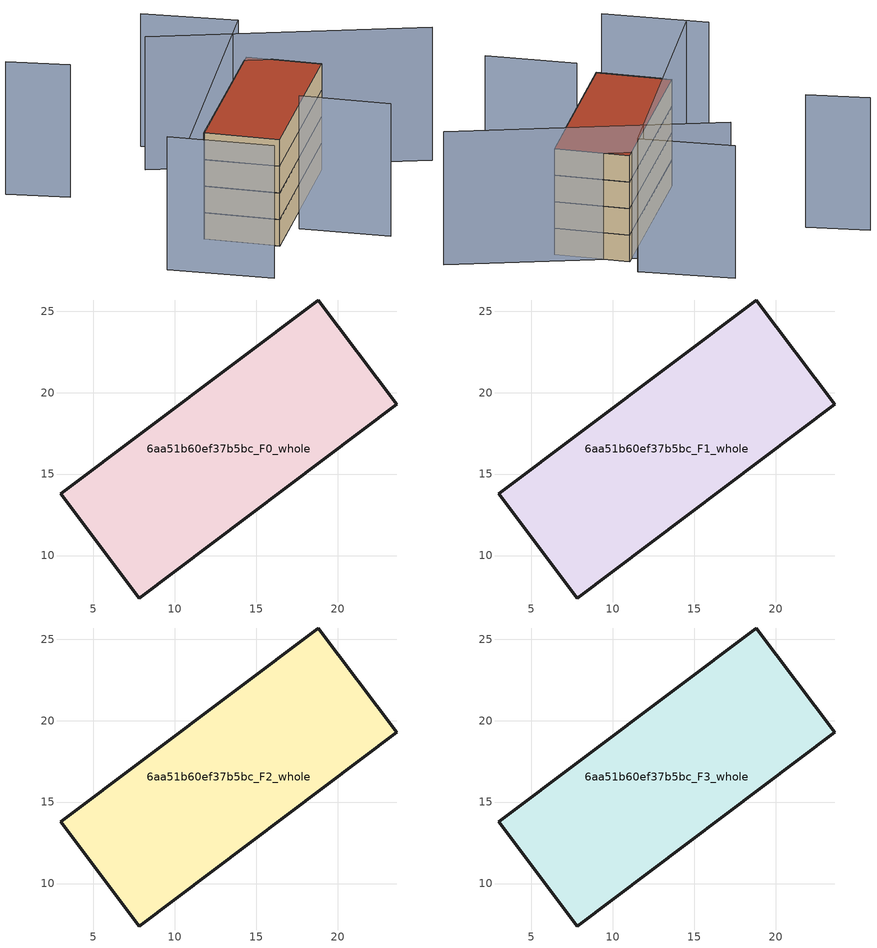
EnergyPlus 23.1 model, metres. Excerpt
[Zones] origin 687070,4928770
6aa51b60ef37b5bc_F0_whole
 floor ground (EU_floor_Construction): 23.61,19.29 18.8,25.68 2.99,13.79 7.81,7.39 z0
 wall outside (EU_wall_Construction): 2.99,13.79 18.8,25.68 23.61,19.29 7.81,7.39 2.99,13.79 z0:3
6aa51b60ef37b5bc_F1_whole
 floor to 6aa51b60ef37b5bc_F0_whole (EU_floor_Construction): 23.61,19.29 18.8,25.68 2.99,13.79 7.81,7.39 z3
 wall outside (EU_wall_Construction): 2.99,13.79 18.8,25.68 23.61,19.29 7.81,7.39 2.99,13.79 z3:6
6aa51b60ef37b5bc_F2_whole
 floor to 6aa51b60ef37b5bc_F1_whole (EU_floor_Construction): 23.61,19.29 18.8,25.68 2.99,13.79 7.81,7.39 z6
 wall outside (EU_wall_Construction): 2.99,13.79 18.8,25.68 23.61,19.29 7.81,7.39 2.99,13.79 z6:9
6aa51b60ef37b5bc_F3_whole
 floor to 6aa51b60ef37b5bc_F2_whole (EU_floor_Construction): 23.61,19.29 18.8,25.68 2.99,13.79 7.81,7.39 z9
 wall outside (EU_wall_Construction): 2.99,13.79 18.8,25.68 23.61,19.29 7.81,7.39 2.99,13.79 z9:12
 roof outside (EU_roof_Construction): 18.8,25.68 23.61,19.29 7.81,7.39 2.99,13.79 z12
shading: 12.24,9.46 18.13,1.88 / -4.86,10.37 2.08,1.53 / 13.22,35.94 19.81,28.11 / 19.81,28.11 -3.25,8.73 / -5.23,35.66 -0.71,30.78 / 33.86,13.81 9.78,31.16 z0:15
[Building]
EU S2 Campaign: North Axis=0; Terrain=City; Solar Distribution=FullExterior
[Site:Location]
Bologna: Latitude=44.5; Longitude=11.25; Time Zone=1; Elevation=37
[SizingPeriod:WeatherFileDays]
AnnualSizingPeriod: Begin Month=1; Begin Day of Month=1; End Month=12; End Day of Month=31; Day of Week for Start Day=Monday; Use Weather File Daylight Saving Period=No; Use Weather File Rain and Snow Indicators=No
[MATERIAL]
EU_InternalMass_Material: Roughness=MediumRough; Thickness=0.1; Conductivity=1; Density=1800; Specific Heat=900; Thermal Absorptance=0.9; Solar Absorptance=0.7; Visible Absorptance=0.7
[MATERIAL:NOMASS] Roughness=MediumRough; Thermal Absorptance=0.9; Solar Absorptance=0.7; Visible Absorptance=0.7
Name | Thermal Resistance
EU_wall_NoMass | 0.937881
EU_roof_NoMass | 0.548572
EU_floor_NoMass | 0.71348
[CONSTRUCTION]
EU_wall_Construction: EU_wall_NoMass
EU_roof_Construction: EU_roof_NoMass
EU_floor_Construction: EU_floor_NoMass
EU_InternalMass_Construction: EU_InternalMass_Material
[ZONE] Type=1; Multiplier=1; Ceiling Height=autocalculate; Volume=475.206; Floor Area=autocalculate; Part of Total Floor Area=Yes
6aa51b60ef37b5bc_F0_whole; 6aa51b60ef37b5bc_F1_whole; 6aa51b60ef37b5bc_F2_whole; 6aa51b60ef37b5bc_F3_whole
[INTERNALMASS] Construction=EU_InternalMass_Construction; Surface Area=158.402
Name | Zone or ZoneList
6aa51b60ef37b5bc_F0_whole_EU_InternalMass | 6aa51b60ef37b5bc_F0_whole
6aa51b60ef37b5bc_F1_whole_EU_InternalMass | 6aa51b60ef37b5bc_F1_whole
6aa51b60ef37b5bc_F2_whole_EU_InternalMass | 6aa51b60ef37b5bc_F2_whole
6aa51b60ef37b5bc_F3_whole_EU_InternalMass | 6aa51b60ef37b5bc_F3_whole
[OTHEREQUIPMENT] Fuel Type=Electricity; Design Level Calculation Method=Watts/Area; Power per Zone Floor Area=1; Fraction Latent=0; Fraction Radiant=0; Fraction Lost=0; Carbon Dioxide Generation Rate=0; EndUse Subcategory=EU_Step8_InternalGains
Name | Zone or ZoneList or Space or SpaceList | Schedule
EU_Step8_InternalGain_6aa51b60ef37b5bc_F0_whole_f000 | 6aa51b60ef37b5bc_F0_whole | EU_Step8_GainSchedule_6aa51b60ef37b5bc_F0_whole_f000
EU_Step8_InternalGain_6aa51b60ef37b5bc_F1_whole_f000 | 6aa51b60ef37b5bc_F1_whole | EU_Step8_GainSchedule_6aa51b60ef37b5bc_F1_whole_f000
EU_Step8_InternalGain_6aa51b60ef37b5bc_F2_whole_f000 | 6aa51b60ef37b5bc_F2_whole | EU_Step8_GainSchedule_6aa51b60ef37b5bc_F2_whole_f000
EU_Step8_InternalGain_6aa51b60ef37b5bc_F3_whole_f000 | 6aa51b60ef37b5bc_F3_whole | EU_Step8_GainSchedule_6aa51b60ef37b5bc_F3_whole_f000
[ZONEVENTILATION:DESIGNFLOWRATE] Schedule=EU_AlwaysOn; Design Flow Rate Calculation Method=AirChanges/Hour; Air Changes per Hour=0.687892; Ventilation Type=Natural; Fan Pressure Rise=0; Fan Total Efficiency=1; Constant Term Coefficient=1; Temperature Term Coefficient=0; Velocity Term Coefficient=0; Velocity Squared Term Coefficient=0; Minimum Indoor Temperature=-100; Maximum Indoor Temperature=100; Delta Temperature=-100; Minimum Outdoor Temperature=-100; Maximum Outdoor Temperature=100; Maximum Wind Speed=40
Name | Zone or ZoneList or Space or SpaceList
EU_ConstantAir_6aa51b60ef37b5bc_F0_whole | 6aa51b60ef37b5bc_F0_whole
EU_ConstantAir_6aa51b60ef37b5bc_F1_whole | 6aa51b60ef37b5bc_F1_whole
EU_ConstantAir_6aa51b60ef37b5bc_F2_whole | 6aa51b60ef37b5bc_F2_whole
EU_ConstantAir_6aa51b60ef37b5bc_F3_whole | 6aa51b60ef37b5bc_F3_whole
[HVACTEMPLATE:THERMOSTAT] Constant Heating Setpoint=20; Constant Cooling Setpoint=50
EU_HeatOnly_6aa51b60ef37b5bc_F0_whole; EU_HeatOnly_6aa51b60ef37b5bc_F1_whole; EU_HeatOnly_6aa51b60ef37b5bc_F2_whole; EU_HeatOnly_6aa51b60ef37b5bc_F3_whole
[HVACTEMPLATE:ZONE:IDEALLOADSAIRSYSTEM] System Availability Schedule=EU_AlwaysOn; Maximum Heating Supply Air Temperature=50; Minimum Cooling Supply Air Temperature=13; Maximum Heating Supply Air Humidity Ratio=0.0156; Minimum Cooling Supply Air Humidity Ratio=0.0077; Heating Limit=NoLimit; Cooling Limit=NoLimit; Heating Availability Schedule=EU_AlwaysOn; Cooling Availability Schedule=EU_CoolingOff; Dehumidification Control Type=ConstantSensibleHeatRatio; Cooling Sensible Heat Ratio=0.7; Dehumidification Setpoint=60; Humidification Control Type=None; Humidification Setpoint=30; Outdoor Air Method=None; Outdoor Air Flow Rate per Person=0.00944; Outdoor Air Flow Rate per Zone Floor Area=0; Outdoor Air Flow Rate per Zone=0; Demand Controlled Ventilation Type=None; Outdoor Air Economizer Type=NoEconomizer; Heat Recovery Type=None; Sensible Heat Recovery Effectiveness=0.7; Latent Heat Recovery Effectiveness=0.65
Name | Template Thermostat
6aa51b60ef37b5bc_F0_whole | EU_HeatOnly_6aa51b60ef37b5bc_F0_whole
6aa51b60ef37b5bc_F1_whole | EU_HeatOnly_6aa51b60ef37b5bc_F1_whole
6aa51b60ef37b5bc_F2_whole | EU_HeatOnly_6aa51b60ef37b5bc_F2_whole
6aa51b60ef37b5bc_F3_whole | EU_HeatOnly_6aa51b60ef37b5bc_F3_whole
[SIZING:ZONE] Zone Cooling Design Supply Air Temperature Input Method=SupplyAirTemperature; Zone Cooling Design Supply Air Temperature=13; Zone Heating Design Supply Air Temperature Input Method=SupplyAirTemperature; Zone Heating Design Supply Air Temperature=50; Zone Cooling Design Supply Air Humidity Ratio=0.008; Zone Heating Design Supply Air Humidity Ratio=0.008; Cooling Design Air Flow Method=DesignDay; Cooling Design Air Flow Rate=0; Cooling Minimum Air Flow per Zone Floor Area=0.000762; Cooling Minimum Air Flow=0; Cooling Minimum Air Flow Fraction=0.2; Heating Design Air Flow Method=DesignDay; Heating Design Air Flow Rate=0; Heating Maximum Air Flow per Zone Floor Area=0.002032; Heating Maximum Air Flow=0.141576; Heating Maximum Air Flow Fraction=0.3; Account for Dedicated Outdoor Air System=No; Dedicated Outdoor Air System Control Strategy=NeutralSupplyAir; Dedicated Outdoor Air Low Setpoint Temperature for Design=autosize; Dedicated Outdoor Air High Setpoint Temperature for Design=autosize; Zone Load Sizing Method=Sensible Load Only No Latent Load; Zone Latent Cooling Design Supply Air Humidity Ratio Input Method=HumidityRatioDifference; Zone Cooling Design Supply Air Humidity Ratio Difference=0.005; Zone Latent Heating Design Supply Air Humidity Ratio Input Method=HumidityRatioDifference; Zone Humidification Design Supply Air Humidity Ratio Difference=0.005
6aa51b60ef37b5bc_F0_whole; 6aa51b60ef37b5bc_F1_whole; 6aa51b60ef37b5bc_F2_whole; 6aa51b60ef37b5bc_F3_whole
[SCHEDULE:CONSTANT]
Name | Hourly Value
EU_AlwaysOn | 1
EU_CoolingOff | 0
[SCHEDULE:FILE] Column Number=1; Rows to Skip at Top=0; Number of Hours of Data=8760; Column Separator=Comma; Interpolate to Timestep=No; Minutes per Item=60; Adjust Schedule for Daylight Savings=Yes
Name | File
EU_Step8_GainSchedule_6aa51b60ef37b5bc_F0_whole_f000 | ../../schedules/6aa51b60ef37b5bc/6aa51b60ef37b5bc_F0_whole_f000_gain.csv
EU_Step8_GainSchedule_6aa51b60ef37b5bc_F1_whole_f000 | ../../schedules/6aa51b60ef37b5bc/6aa51b60ef37b5bc_F1_whole_f000_gain.csv
EU_Step8_GainSchedule_6aa51b60ef37b5bc_F2_whole_f000 | ../../schedules/6aa51b60ef37b5bc/6aa51b60ef37b5bc_F2_whole_f000_gain.csv
EU_Step8_GainSchedule_6aa51b60ef37b5bc_F3_whole_f000 | ../../schedules/6aa51b60ef37b5bc/6aa51b60ef37b5bc_F3_whole_f000_gain.csv
